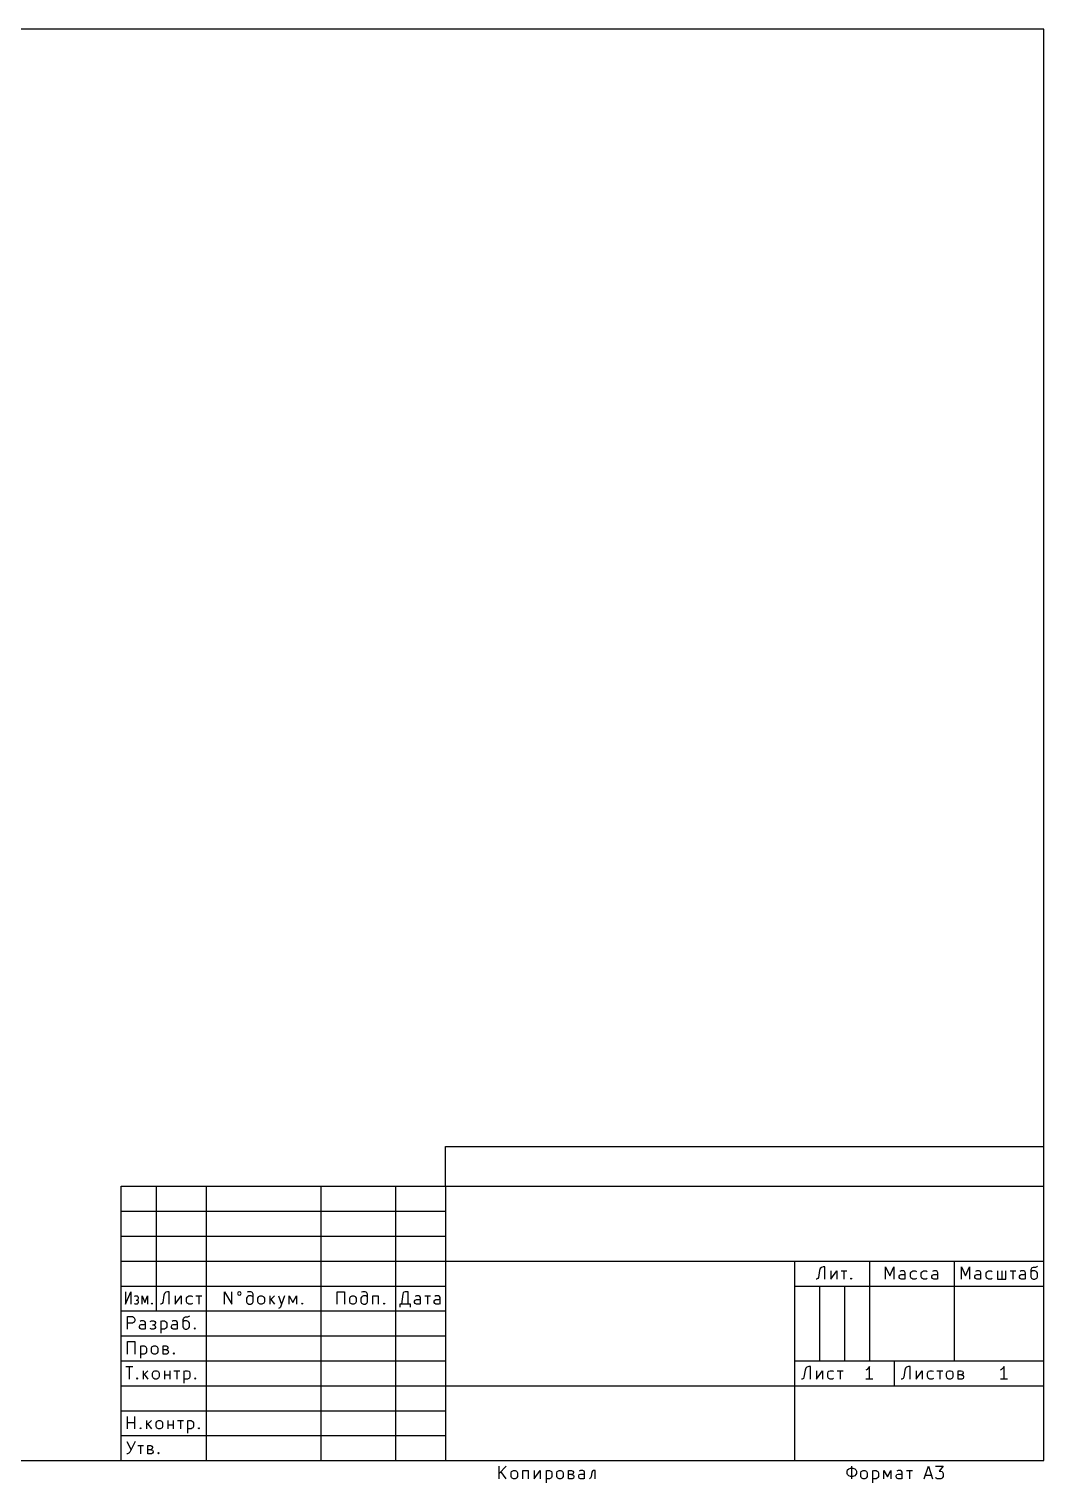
# Model space of a CAD drawing. Extents: x 8 to 415, y -296 to -5.
# Drawn here: x 211.5 to 415, y -296.5 to -5 of the extents above; entities that cross this region are included whole.
import ezdxf

# ---------------------------------------------------------------- set-up
doc = ezdxf.new("R2010")
doc.units = 0
doc.layers.add('BLACK', color=7, linetype='CONTINUOUS')

msp = doc.modelspace()

# ---------------------------------------------------------------- linework, layer by layer
at = {"layer": 'BLACK', "linetype": 'CONTINUOUS'}
for p, q in [((414.989, -5), (20, -5)), ((414.989, -292.002), (414.989, -5)), ((294.989, -229.002), (414.989, -229.002)), ((294.989, -237.002), (294.989, -229.002)), ((229.989, -237.002), (414.989, -237.002)), ((229.989, -292.002), (229.989, -237.002)), ((236.989, -237.002), (236.989, -262.002)), ((246.989, -237.002), (246.989, -292.002)), ((269.989, -237.002), (269.989, -292.002)), ((284.989, -237.002), (284.989, -292.002)), ((294.989, -237.002), (294.989, -292.002)), ((229.989, -242.002), (294.989, -242.002)), ((229.989, -247.002), (294.989, -247.002)), ((229.989, -252.002), (294.989, -252.002)), ((294.989, -252.002), (414.989, -252.002)), ((364.989, -252.002), (364.989, -292.002)), ((370.132, -253.503), (370.013, -253.86)), ((370.37, -253.265), (370.132, -253.503)), ((370.727, -253.146), (370.37, -253.265)), ((371.084, -253.146), (370.727, -253.146)), ((371.084, -255.646), (371.084, -253.146)), ((379.989, -252.002), (379.989, -272.002)), ((383.251, -255.646), (383.251, -253.146)), ((383.251, -253.146), (384.084, -254.931)), ((384.084, -254.931), (384.918, -253.146)), ((384.918, -253.146), (384.918, -255.646)), ((396.989, -252.002), (396.989, -272.002)), ((398.429, -255.646), (398.429, -253.146)), ((398.429, -253.146), (399.263, -254.931)), ((399.263, -254.931), (400.096, -253.146)), ((400.096, -253.146), (400.096, -255.646)), ((412.477, -253.503), (412.358, -253.741)), ((412.596, -253.384), (412.477, -253.503)), ((412.834, -253.265), (412.596, -253.384)), ((413.31, -253.265), (412.834, -253.265)), ((413.549, -253.146), (413.31, -253.265)), ((413.668, -253.027), (413.549, -253.146)), ((369.418, -255.646), (369.299, -255.646)), ((369.656, -255.527), (369.418, -255.646)), ((369.775, -255.289), (369.656, -255.527)), ((370.013, -253.86), (369.775, -255.289)), ((372.275, -253.979), (372.275, -255.646)), ((372.275, -255.646), (373.465, -253.979)), ((373.465, -253.979), (373.465, -255.646)), ((374.299, -253.979), (375.489, -253.979)), ((374.894, -253.979), (374.894, -255.646)), ((376.203, -255.527), (376.322, -255.408)), ((376.322, -255.646), (376.203, -255.527)), ((376.322, -255.408), (376.441, -255.527)), ((376.322, -255.408), (376.322, -255.646)), ((376.441, -255.527), (376.322, -255.646)), ((385.989, -255.051), (386.108, -254.812)), ((385.989, -255.289), (385.989, -255.051)), ((386.108, -255.527), (385.989, -255.289)), ((386.346, -253.979), (386.108, -254.098)), ((386.108, -254.812), (386.346, -254.693)), ((386.346, -255.646), (386.108, -255.527)), ((386.822, -253.979), (386.346, -253.979)), ((386.346, -254.693), (386.941, -254.693)), ((386.941, -255.646), (386.346, -255.646)), ((387.06, -254.098), (386.822, -253.979)), ((386.941, -254.693), (387.179, -254.574)), ((387.179, -255.527), (386.941, -255.646)), ((387.179, -254.336), (387.06, -254.098)), ((387.179, -255.646), (387.179, -254.336)), ((388.251, -254.455), (388.37, -254.217)), ((388.251, -255.17), (388.251, -254.455)), ((388.37, -255.408), (388.251, -255.17)), ((388.37, -254.217), (388.489, -254.098)), ((388.489, -255.527), (388.37, -255.408)), ((388.489, -254.098), (388.727, -253.979)), ((388.727, -255.646), (388.489, -255.527)), ((388.727, -253.979), (389.203, -253.979)), ((389.203, -255.646), (388.727, -255.646)), ((389.203, -253.979), (389.441, -254.098)), ((389.441, -255.527), (389.203, -255.646)), ((390.394, -254.455), (390.513, -254.217)), ((390.394, -255.17), (390.394, -254.455)), ((390.513, -255.408), (390.394, -255.17)), ((390.513, -254.217), (390.632, -254.098)), ((390.632, -255.527), (390.513, -255.408)), ((390.632, -254.098), (390.87, -253.979)), ((390.87, -255.646), (390.632, -255.527)), ((390.87, -253.979), (391.346, -253.979)), ((391.346, -255.646), (390.87, -255.646)), ((391.346, -253.979), (391.584, -254.098)), ((391.584, -255.527), (391.346, -255.646)), ((392.537, -255.051), (392.656, -254.812)), ((392.537, -255.289), (392.537, -255.051)), ((392.656, -255.527), (392.537, -255.289)), ((392.894, -253.979), (392.656, -254.098)), ((392.656, -254.812), (392.894, -254.693)), ((392.894, -255.646), (392.656, -255.527)), ((393.37, -253.979), (392.894, -253.979)), ((392.894, -254.693), (393.489, -254.693)), ((393.489, -255.646), (392.894, -255.646)), ((393.608, -254.098), (393.37, -253.979)), ((393.489, -254.693), (393.727, -254.574)), ((393.727, -255.527), (393.489, -255.646)), ((393.727, -254.336), (393.608, -254.098)), ((393.727, -255.646), (393.727, -254.336)), ((401.168, -255.051), (401.287, -254.812)), ((401.168, -255.289), (401.168, -255.051)), ((401.287, -255.527), (401.168, -255.289)), ((401.525, -253.979), (401.287, -254.098)), ((401.287, -254.812), (401.525, -254.693)), ((401.525, -255.646), (401.287, -255.527)), ((402.001, -253.979), (401.525, -253.979)), ((401.525, -254.693), (402.12, -254.693)), ((402.12, -255.646), (401.525, -255.646)), ((402.239, -254.098), (402.001, -253.979)), ((402.12, -254.693), (402.358, -254.574)), ((402.358, -255.527), (402.12, -255.646)), ((402.358, -254.336), (402.239, -254.098)), ((402.358, -255.646), (402.358, -254.336)), ((403.429, -254.455), (403.549, -254.217)), ((403.429, -255.17), (403.429, -254.455)), ((403.549, -255.408), (403.429, -255.17)), ((403.549, -254.217), (403.668, -254.098)), ((403.668, -255.527), (403.549, -255.408)), ((403.668, -254.098), (403.906, -253.979)), ((403.906, -255.646), (403.668, -255.527)), ((403.906, -253.979), (404.382, -253.979)), ((404.382, -255.646), (403.906, -255.646)), ((404.382, -253.979), (404.62, -254.098)), ((404.62, -255.527), (404.382, -255.646)), ((405.691, -253.979), (405.691, -255.646)), ((405.691, -255.646), (407.358, -255.646)), ((406.525, -253.979), (406.525, -255.646)), ((407.358, -255.646), (407.358, -253.979)), ((408.191, -253.979), (409.382, -253.979)), ((408.787, -253.979), (408.787, -255.646)), ((410.096, -255.051), (410.215, -254.812)), ((410.096, -255.289), (410.096, -255.051)), ((410.215, -255.527), (410.096, -255.289)), ((410.453, -253.979), (410.215, -254.098)), ((410.215, -254.812), (410.453, -254.693)), ((410.453, -255.646), (410.215, -255.527)), ((410.929, -253.979), (410.453, -253.979)), ((410.453, -254.693), (411.049, -254.693)), ((411.049, -255.646), (410.453, -255.646)), ((411.168, -254.098), (410.929, -253.979)), ((411.049, -254.693), (411.287, -254.574)), ((411.287, -255.527), (411.049, -255.646)), ((411.287, -254.336), (411.168, -254.098)), ((411.287, -255.646), (411.287, -254.336)), ((412.358, -253.741), (412.358, -255.17)), ((412.477, -254.098), (412.358, -254.217)), ((412.358, -255.17), (412.477, -255.408)), ((412.715, -253.979), (412.477, -254.098)), ((412.477, -255.408), (412.596, -255.527)), ((412.596, -255.527), (412.834, -255.646)), ((413.191, -253.979), (412.715, -253.979)), ((412.834, -255.646), (413.191, -255.646)), ((413.429, -254.098), (413.191, -253.979)), ((413.191, -255.646), (413.429, -255.527)), ((413.549, -254.217), (413.429, -254.098)), ((413.429, -255.527), (413.549, -255.408)), ((413.668, -254.455), (413.549, -254.217)), ((413.549, -255.408), (413.668, -255.17)), ((413.668, -255.17), (413.668, -254.455)), ((229.989, -257.002), (294.989, -257.002)), ((230.843, -258.146), (230.843, -260.646)), ((230.843, -260.646), (231.901, -258.146)), ((231.901, -258.146), (231.901, -260.646)), ((232.607, -259.098), (232.783, -258.979)), ((232.783, -258.979), (233.136, -258.979)), ((233.136, -258.979), (233.313, -259.098)), ((233.313, -259.098), (233.401, -259.336)), ((233.401, -259.336), (233.401, -259.455)), ((234.195, -260.646), (234.195, -258.979)), ((234.195, -258.979), (234.724, -260.289)), ((234.724, -260.289), (235.253, -258.979)), ((235.253, -258.979), (235.253, -260.646)), ((238.537, -258.86), (238.299, -260.289)), ((238.656, -258.503), (238.537, -258.86)), ((238.894, -258.265), (238.656, -258.503)), ((239.251, -258.146), (238.894, -258.265)), ((239.608, -258.146), (239.251, -258.146)), ((239.608, -260.646), (239.608, -258.146)), ((240.799, -258.979), (240.799, -260.646)), ((240.799, -260.646), (241.989, -258.979)), ((241.989, -258.979), (241.989, -260.646)), ((243.06, -259.455), (243.179, -259.217)), ((243.179, -259.217), (243.299, -259.098)), ((243.299, -259.098), (243.537, -258.979)), ((243.537, -258.979), (244.013, -258.979)), ((244.013, -258.979), (244.251, -259.098)), ((244.965, -258.979), (246.156, -258.979)), ((245.56, -258.979), (245.56, -260.646)), ((250.691, -260.646), (250.691, -258.146)), ((250.691, -258.146), (252.12, -260.646)), ((252.12, -260.646), (252.12, -258.146)), ((253.429, -258.265), (253.31, -258.503)), ((253.31, -258.503), (253.429, -258.741)), ((253.668, -258.146), (253.429, -258.265)), ((253.429, -258.741), (253.668, -258.86)), ((253.906, -258.265), (253.668, -258.146)), ((253.668, -258.86), (253.906, -258.741)), ((254.025, -258.503), (253.906, -258.265)), ((253.906, -258.741), (254.025, -258.503)), ((255.215, -259.217), (255.096, -259.455)), ((255.453, -258.146), (255.215, -258.265)), ((255.334, -259.098), (255.215, -259.217)), ((255.572, -258.979), (255.334, -259.098)), ((255.929, -258.146), (255.453, -258.146)), ((256.049, -258.979), (255.572, -258.979)), ((256.168, -258.265), (255.929, -258.146)), ((256.287, -259.098), (256.049, -258.979)), ((256.287, -258.384), (256.168, -258.265)), ((256.406, -258.622), (256.287, -258.384)), ((256.406, -259.217), (256.287, -259.098)), ((256.406, -260.17), (256.406, -258.622)), ((257.358, -259.455), (257.477, -259.217)), ((257.477, -259.217), (257.596, -259.098)), ((257.596, -259.098), (257.834, -258.979)), ((257.834, -258.979), (258.191, -258.979)), ((258.191, -258.979), (258.429, -259.098)), ((258.429, -259.098), (258.549, -259.217)), ((258.549, -259.217), (258.668, -259.455)), ((259.739, -258.979), (259.739, -260.646)), ((260.691, -258.979), (259.739, -259.931)), ((261.525, -258.979), (262.12, -260.646)), ((262.715, -258.979), (262.12, -260.646)), ((263.668, -260.646), (263.668, -258.979)), ((263.668, -258.979), (264.382, -260.289)), ((264.382, -260.289), (265.096, -258.979)), ((265.096, -258.979), (265.096, -260.646)), ((273.287, -260.646), (273.287, -258.146)), ((273.287, -258.146), (274.715, -258.146)), ((274.715, -258.146), (274.715, -260.646)), ((275.787, -259.455), (275.906, -259.217)), ((275.906, -259.217), (276.025, -259.098)), ((276.025, -259.098), (276.263, -258.979)), ((276.263, -258.979), (276.62, -258.979)), ((276.62, -258.979), (276.858, -259.098)), ((276.858, -259.098), (276.977, -259.217)), ((276.977, -259.217), (277.096, -259.455)), ((278.168, -259.217), (278.049, -259.455)), ((278.406, -258.146), (278.168, -258.265)), ((278.287, -259.098), (278.168, -259.217)), ((278.525, -258.979), (278.287, -259.098)), ((278.882, -258.146), (278.406, -258.146)), ((279.001, -258.979), (278.525, -258.979)), ((279.12, -258.265), (278.882, -258.146)), ((279.239, -259.098), (279.001, -258.979)), ((279.239, -258.384), (279.12, -258.265)), ((279.358, -258.622), (279.239, -258.384)), ((279.358, -259.217), (279.239, -259.098)), ((279.358, -260.17), (279.358, -258.622)), ((280.429, -260.646), (280.429, -258.979)), ((280.429, -258.979), (281.501, -258.979)), ((281.501, -258.979), (281.501, -260.646)), ((286.418, -258.622), (286.179, -260.646)), ((286.537, -258.384), (286.418, -258.622)), ((286.656, -258.265), (286.537, -258.384)), ((286.894, -258.146), (286.656, -258.265)), ((287.489, -258.146), (286.894, -258.146)), ((287.489, -260.646), (287.489, -258.146)), ((289.156, -258.979), (288.918, -259.098)), ((289.632, -258.979), (289.156, -258.979)), ((289.87, -259.098), (289.632, -258.979)), ((289.989, -259.336), (289.87, -259.098)), ((289.989, -260.646), (289.989, -259.336)), ((290.822, -258.979), (292.013, -258.979)), ((291.418, -258.979), (291.418, -260.646)), ((293.084, -258.979), (292.846, -259.098)), ((293.56, -258.979), (293.084, -258.979)), ((293.799, -259.098), (293.56, -258.979)), ((293.918, -259.336), (293.799, -259.098)), ((293.918, -260.646), (293.918, -259.336)), ((364.989, -257.002), (414.989, -257.002)), ((369.989, -257.002), (369.989, -272.002)), ((374.989, -257.002), (374.989, -272.002)), ((229.989, -262.002), (294.989, -262.002)), ((232.783, -260.646), (232.607, -260.527)), ((233.136, -260.646), (232.783, -260.646)), ((232.96, -259.812), (233.136, -259.812)), ((233.313, -259.693), (233.136, -259.812)), ((233.136, -259.812), (233.313, -259.931)), ((233.313, -260.527), (233.136, -260.646)), ((233.401, -259.455), (233.313, -259.693)), ((233.313, -259.931), (233.401, -260.17)), ((233.401, -260.289), (233.313, -260.527)), ((233.401, -260.17), (233.401, -260.289)), ((236.047, -260.527), (236.135, -260.408)), ((236.135, -260.646), (236.047, -260.527)), ((236.135, -260.408), (236.223, -260.527)), ((236.135, -260.408), (236.135, -260.646)), ((236.223, -260.527), (236.135, -260.646)), ((237.941, -260.646), (237.822, -260.646)), ((238.179, -260.527), (237.941, -260.646)), ((238.299, -260.289), (238.179, -260.527)), ((243.06, -260.17), (243.06, -259.455)), ((243.179, -260.408), (243.06, -260.17)), ((243.299, -260.527), (243.179, -260.408)), ((243.537, -260.646), (243.299, -260.527)), ((244.013, -260.646), (243.537, -260.646)), ((244.251, -260.527), (244.013, -260.646)), ((255.096, -259.455), (255.096, -260.17)), ((255.096, -260.17), (255.215, -260.408)), ((255.215, -260.408), (255.334, -260.527)), ((255.334, -260.527), (255.572, -260.646)), ((255.572, -260.646), (255.929, -260.646)), ((255.929, -260.646), (256.168, -260.527)), ((256.168, -260.527), (256.287, -260.408)), ((256.287, -260.408), (256.406, -260.17)), ((257.358, -260.17), (257.358, -259.455)), ((257.477, -260.408), (257.358, -260.17)), ((257.596, -260.527), (257.477, -260.408)), ((257.834, -260.646), (257.596, -260.527)), ((258.191, -260.646), (257.834, -260.646)), ((258.429, -260.527), (258.191, -260.646)), ((258.549, -260.408), (258.429, -260.527)), ((258.668, -260.17), (258.549, -260.408)), ((258.668, -259.455), (258.668, -260.17)), ((259.977, -259.693), (260.691, -260.646)), ((261.763, -261.36), (261.525, -261.479)), ((261.882, -261.241), (261.763, -261.36)), ((262.12, -260.646), (261.882, -261.241)), ((266.168, -260.527), (266.287, -260.408)), ((266.287, -260.646), (266.168, -260.527)), ((266.287, -260.408), (266.406, -260.527)), ((266.287, -260.408), (266.287, -260.646)), ((266.406, -260.527), (266.287, -260.646)), ((275.787, -260.17), (275.787, -259.455)), ((275.906, -260.408), (275.787, -260.17)), ((276.025, -260.527), (275.906, -260.408)), ((276.263, -260.646), (276.025, -260.527)), ((276.62, -260.646), (276.263, -260.646)), ((276.858, -260.527), (276.62, -260.646)), ((276.977, -260.408), (276.858, -260.527)), ((277.096, -260.17), (276.977, -260.408)), ((277.096, -259.455), (277.096, -260.17)), ((278.049, -259.455), (278.049, -260.17)), ((278.049, -260.17), (278.168, -260.408)), ((278.168, -260.408), (278.287, -260.527)), ((278.287, -260.527), (278.525, -260.646)), ((278.525, -260.646), (278.882, -260.646)), ((278.882, -260.646), (279.12, -260.527)), ((279.12, -260.527), (279.239, -260.408)), ((279.239, -260.408), (279.358, -260.17)), ((282.572, -260.527), (282.691, -260.408)), ((282.691, -260.646), (282.572, -260.527)), ((282.691, -260.408), (282.81, -260.527)), ((282.691, -260.408), (282.691, -260.646)), ((282.81, -260.527), (282.691, -260.646)), ((287.965, -260.646), (285.822, -260.646)), ((285.822, -260.646), (285.822, -261.241)), ((287.965, -261.241), (287.965, -260.646)), ((288.799, -260.051), (288.918, -259.812)), ((288.799, -260.289), (288.799, -260.051)), ((288.918, -260.527), (288.799, -260.289)), ((288.918, -259.812), (289.156, -259.693)), ((289.156, -260.646), (288.918, -260.527)), ((289.156, -259.693), (289.751, -259.693)), ((289.751, -260.646), (289.156, -260.646)), ((289.751, -259.693), (289.989, -259.574)), ((289.989, -260.527), (289.751, -260.646)), ((292.727, -260.051), (292.846, -259.812)), ((292.727, -260.289), (292.727, -260.051)), ((292.846, -260.527), (292.727, -260.289)), ((292.846, -259.812), (293.084, -259.693)), ((293.084, -260.646), (292.846, -260.527)), ((293.084, -259.693), (293.679, -259.693)), ((293.679, -260.646), (293.084, -260.646)), ((293.679, -259.693), (293.918, -259.574)), ((293.918, -260.527), (293.679, -260.646)), ((231.249, -265.646), (231.249, -263.146)), ((231.249, -263.146), (232.201, -263.146)), ((232.201, -264.455), (231.249, -264.455)), ((232.201, -263.146), (232.439, -263.265)), ((232.439, -264.336), (232.201, -264.455)), ((232.439, -263.265), (232.558, -263.384)), ((232.558, -264.217), (232.439, -264.336)), ((232.558, -263.384), (232.677, -263.622)), ((232.677, -263.979), (232.558, -264.217)), ((232.677, -263.622), (232.677, -263.979)), ((233.63, -265.051), (233.749, -264.812)), ((233.63, -265.289), (233.63, -265.051)), ((233.987, -263.979), (233.749, -264.098)), ((233.749, -264.812), (233.987, -264.693)), ((234.463, -263.979), (233.987, -263.979)), ((233.987, -264.693), (234.582, -264.693)), ((234.701, -264.098), (234.463, -263.979)), ((234.582, -264.693), (234.82, -264.574)), ((234.82, -264.336), (234.701, -264.098)), ((234.82, -265.646), (234.82, -264.336)), ((235.773, -264.098), (236.011, -263.979)), ((236.011, -263.979), (236.487, -263.979)), ((236.249, -264.812), (236.487, -264.812)), ((236.487, -263.979), (236.725, -264.098)), ((236.725, -264.693), (236.487, -264.812)), ((236.487, -264.812), (236.725, -264.931)), ((236.725, -264.098), (236.844, -264.336)), ((236.844, -264.455), (236.725, -264.693)), ((236.725, -264.931), (236.844, -265.17)), ((236.844, -264.336), (236.844, -264.455)), ((236.844, -265.17), (236.844, -265.289)), ((237.915, -263.979), (237.915, -266.479)), ((237.915, -264.098), (238.153, -263.979)), ((238.153, -263.979), (238.63, -263.979)), ((238.63, -263.979), (238.868, -264.098)), ((238.868, -264.098), (238.987, -264.217)), ((238.987, -264.217), (239.106, -264.455)), ((239.106, -265.17), (238.987, -265.408)), ((239.106, -264.455), (239.106, -265.17)), ((240.058, -265.051), (240.177, -264.812)), ((240.058, -265.289), (240.058, -265.051)), ((240.415, -263.979), (240.177, -264.098)), ((240.177, -264.812), (240.415, -264.693)), ((240.892, -263.979), (240.415, -263.979)), ((240.415, -264.693), (241.011, -264.693)), ((241.13, -264.098), (240.892, -263.979)), ((241.011, -264.693), (241.249, -264.574)), ((241.249, -264.336), (241.13, -264.098)), ((241.249, -265.646), (241.249, -264.336)), ((242.439, -263.503), (242.32, -263.741)), ((242.32, -263.741), (242.32, -265.17)), ((242.439, -264.098), (242.32, -264.217)), ((242.32, -265.17), (242.439, -265.408)), ((242.558, -263.384), (242.439, -263.503)), ((242.677, -263.979), (242.439, -264.098)), ((242.796, -263.265), (242.558, -263.384)), ((243.153, -263.979), (242.677, -263.979)), ((243.273, -263.265), (242.796, -263.265)), ((243.392, -264.098), (243.153, -263.979)), ((243.511, -263.146), (243.273, -263.265)), ((243.511, -264.217), (243.392, -264.098)), ((243.63, -263.027), (243.511, -263.146)), ((243.63, -264.455), (243.511, -264.217)), ((243.511, -265.408), (243.63, -265.17)), ((243.63, -265.17), (243.63, -264.455)), ((229.989, -267.002), (294.989, -267.002)), ((231.249, -270.646), (231.249, -268.146)), ((231.249, -268.146), (232.677, -268.146)), ((232.677, -268.146), (232.677, -270.646)), ((233.749, -265.527), (233.63, -265.289)), ((233.987, -265.646), (233.749, -265.527)), ((234.582, -265.646), (233.987, -265.646)), ((234.82, -265.527), (234.582, -265.646)), ((236.011, -265.646), (235.773, -265.527)), ((236.487, -265.646), (236.011, -265.646)), ((236.725, -265.527), (236.487, -265.646)), ((236.844, -265.289), (236.725, -265.527)), ((238.153, -265.646), (237.915, -265.527)), ((238.63, -265.646), (238.153, -265.646)), ((238.868, -265.527), (238.63, -265.646)), ((238.987, -265.408), (238.868, -265.527)), ((240.177, -265.527), (240.058, -265.289)), ((240.415, -265.646), (240.177, -265.527)), ((241.011, -265.646), (240.415, -265.646)), ((241.249, -265.527), (241.011, -265.646)), ((242.439, -265.408), (242.558, -265.527)), ((242.558, -265.527), (242.796, -265.646)), ((242.796, -265.646), (243.153, -265.646)), ((243.153, -265.646), (243.392, -265.527)), ((243.392, -265.527), (243.511, -265.408)), ((244.582, -265.527), (244.701, -265.408)), ((244.701, -265.646), (244.582, -265.527)), ((244.701, -265.408), (244.82, -265.527)), ((244.701, -265.408), (244.701, -265.646)), ((244.82, -265.527), (244.701, -265.646)), ((233.868, -268.979), (233.868, -271.479)), ((233.868, -269.098), (234.106, -268.979)), ((234.106, -270.646), (233.868, -270.527)), ((234.106, -268.979), (234.582, -268.979)), ((234.582, -270.646), (234.106, -270.646)), ((234.582, -268.979), (234.82, -269.098)), ((234.82, -270.527), (234.582, -270.646)), ((234.82, -269.098), (234.939, -269.217)), ((234.939, -270.408), (234.82, -270.527)), ((234.939, -269.217), (235.058, -269.455)), ((235.058, -270.17), (234.939, -270.408)), ((235.058, -269.455), (235.058, -270.17)), ((236.011, -269.455), (236.13, -269.217)), ((236.011, -270.17), (236.011, -269.455)), ((236.13, -270.408), (236.011, -270.17)), ((236.13, -269.217), (236.249, -269.098)), ((236.249, -270.527), (236.13, -270.408)), ((236.249, -269.098), (236.487, -268.979)), ((236.487, -270.646), (236.249, -270.527)), ((236.487, -268.979), (236.844, -268.979)), ((236.844, -270.646), (236.487, -270.646)), ((236.844, -268.979), (237.082, -269.098)), ((237.082, -270.527), (236.844, -270.646)), ((237.082, -269.098), (237.201, -269.217)), ((237.201, -270.408), (237.082, -270.527)), ((237.201, -269.217), (237.32, -269.455)), ((237.32, -270.17), (237.201, -270.408)), ((237.32, -269.455), (237.32, -270.17)), ((238.392, -270.646), (238.392, -268.979)), ((238.392, -268.979), (238.987, -268.979)), ((238.987, -269.812), (238.392, -269.812)), ((239.106, -270.646), (238.392, -270.646)), ((238.987, -268.979), (239.225, -269.098)), ((239.225, -269.693), (238.987, -269.812)), ((238.987, -269.812), (239.344, -269.931)), ((239.344, -270.527), (239.106, -270.646)), ((239.225, -269.098), (239.344, -269.336)), ((239.344, -269.455), (239.225, -269.693)), ((239.344, -269.336), (239.344, -269.455)), ((239.344, -269.931), (239.463, -270.17)), ((239.463, -270.289), (239.344, -270.527)), ((239.463, -270.17), (239.463, -270.289)), ((240.415, -270.527), (240.534, -270.408)), ((240.534, -270.646), (240.415, -270.527)), ((240.534, -270.408), (240.653, -270.527)), ((240.534, -270.408), (240.534, -270.646)), ((240.653, -270.527), (240.534, -270.646)), ((229.989, -272.002), (294.989, -272.002)), ((230.892, -273.146), (232.32, -273.146)), ((231.606, -275.646), (231.606, -273.146)), ((234.344, -273.979), (234.344, -275.646)), ((235.296, -273.979), (234.344, -274.931)), ((236.487, -274.098), (236.725, -273.979)), ((236.725, -273.979), (237.082, -273.979)), ((237.082, -273.979), (237.32, -274.098)), ((238.63, -273.979), (238.63, -275.646)), ((239.701, -273.979), (239.701, -275.646)), ((240.534, -273.979), (241.725, -273.979)), ((241.13, -273.979), (241.13, -275.646)), ((242.558, -273.979), (242.558, -276.479)), ((242.558, -274.098), (242.796, -273.979)), ((242.796, -273.979), (243.273, -273.979)), ((243.273, -273.979), (243.511, -274.098)), ((364.989, -272.002), (414.989, -272.002)), ((367.106, -273.86), (366.868, -275.289)), ((367.225, -273.503), (367.106, -273.86)), ((367.463, -273.265), (367.225, -273.503)), ((367.82, -273.146), (367.463, -273.265)), ((368.177, -273.146), (367.82, -273.146)), ((368.177, -275.646), (368.177, -273.146)), ((369.368, -273.979), (369.368, -275.646)), ((369.368, -275.646), (370.558, -273.979)), ((370.558, -273.979), (370.558, -275.646)), ((371.868, -274.098), (372.106, -273.979)), ((372.106, -273.979), (372.582, -273.979)), ((372.582, -273.979), (372.82, -274.098)), ((373.534, -273.979), (374.725, -273.979)), ((374.13, -273.979), (374.13, -275.646)), ((379.513, -273.741), (379.275, -273.86)), ((379.751, -273.503), (379.513, -273.741)), ((379.989, -273.146), (379.751, -273.503)), ((379.989, -275.646), (379.989, -273.146)), ((384.989, -272.002), (384.989, -277.002)), ((387.106, -273.86), (386.868, -275.289)), ((387.225, -273.503), (387.106, -273.86)), ((387.463, -273.265), (387.225, -273.503)), ((387.82, -273.146), (387.463, -273.265)), ((388.177, -273.146), (387.82, -273.146)), ((388.177, -275.646), (388.177, -273.146)), ((389.368, -273.979), (389.368, -275.646)), ((389.368, -275.646), (390.558, -273.979)), ((390.558, -273.979), (390.558, -275.646)), ((391.868, -274.098), (392.106, -273.979)), ((392.106, -273.979), (392.582, -273.979)), ((392.582, -273.979), (392.82, -274.098)), ((393.534, -273.979), (394.725, -273.979)), ((394.13, -273.979), (394.13, -275.646)), ((395.677, -274.098), (395.915, -273.979)), ((395.915, -273.979), (396.273, -273.979)), ((396.273, -273.979), (396.511, -274.098)), ((397.82, -275.646), (397.82, -273.979)), ((397.82, -273.979), (398.415, -273.979)), ((398.415, -273.979), (398.653, -274.098)), ((406.513, -273.741), (406.275, -273.86)), ((406.751, -273.503), (406.513, -273.741)), ((406.989, -273.146), (406.751, -273.503)), ((406.989, -275.646), (406.989, -273.146)), ((233.034, -275.527), (233.153, -275.408)), ((233.153, -275.646), (233.034, -275.527)), ((233.153, -275.408), (233.273, -275.527)), ((233.153, -275.408), (233.153, -275.646)), ((233.273, -275.527), (233.153, -275.646)), ((234.582, -274.693), (235.296, -275.646)), ((236.249, -274.455), (236.368, -274.217)), ((236.249, -275.17), (236.249, -274.455)), ((236.368, -275.408), (236.249, -275.17)), ((236.368, -274.217), (236.487, -274.098)), ((236.487, -275.527), (236.368, -275.408)), ((236.725, -275.646), (236.487, -275.527)), ((237.082, -275.646), (236.725, -275.646)), ((237.32, -275.527), (237.082, -275.646)), ((237.32, -274.098), (237.439, -274.217)), ((237.439, -275.408), (237.32, -275.527)), ((237.439, -274.217), (237.558, -274.455)), ((237.558, -275.17), (237.439, -275.408)), ((237.558, -274.455), (237.558, -275.17)), ((238.63, -274.812), (239.701, -274.812)), ((242.796, -275.646), (242.558, -275.527)), ((243.273, -275.646), (242.796, -275.646)), ((243.511, -275.527), (243.273, -275.646)), ((243.511, -274.098), (243.63, -274.217)), ((243.63, -275.408), (243.511, -275.527)), ((243.63, -274.217), (243.749, -274.455)), ((243.749, -275.17), (243.63, -275.408)), ((243.749, -274.455), (243.749, -275.17)), ((244.701, -275.527), (244.82, -275.408)), ((244.82, -275.646), (244.701, -275.527)), ((244.82, -275.408), (244.939, -275.527)), ((244.82, -275.408), (244.82, -275.646)), ((244.939, -275.527), (244.82, -275.646)), ((366.511, -275.646), (366.392, -275.646)), ((366.749, -275.527), (366.511, -275.646)), ((366.868, -275.289), (366.749, -275.527)), ((371.63, -274.455), (371.749, -274.217)), ((371.63, -275.17), (371.63, -274.455)), ((371.749, -275.408), (371.63, -275.17)), ((371.749, -274.217), (371.868, -274.098)), ((371.868, -275.527), (371.749, -275.408)), ((372.106, -275.646), (371.868, -275.527)), ((372.582, -275.646), (372.106, -275.646)), ((372.82, -275.527), (372.582, -275.646)), ((380.703, -275.646), (379.275, -275.646)), ((386.511, -275.646), (386.392, -275.646)), ((386.749, -275.527), (386.511, -275.646)), ((386.868, -275.289), (386.749, -275.527)), ((391.63, -274.455), (391.749, -274.217)), ((391.63, -275.17), (391.63, -274.455)), ((391.749, -275.408), (391.63, -275.17)), ((391.749, -274.217), (391.868, -274.098)), ((391.868, -275.527), (391.749, -275.408)), ((392.106, -275.646), (391.868, -275.527)), ((392.582, -275.646), (392.106, -275.646)), ((392.82, -275.527), (392.582, -275.646)), ((395.439, -274.455), (395.558, -274.217)), ((395.439, -275.17), (395.439, -274.455)), ((395.558, -275.408), (395.439, -275.17)), ((395.558, -274.217), (395.677, -274.098)), ((395.677, -275.527), (395.558, -275.408)), ((395.915, -275.646), (395.677, -275.527)), ((396.273, -275.646), (395.915, -275.646)), ((396.511, -275.527), (396.273, -275.646)), ((396.511, -274.098), (396.63, -274.217)), ((396.63, -275.408), (396.511, -275.527)), ((396.63, -274.217), (396.749, -274.455)), ((396.749, -275.17), (396.63, -275.408)), ((396.749, -274.455), (396.749, -275.17)), ((398.415, -274.812), (397.82, -274.812)), ((398.534, -275.646), (397.82, -275.646)), ((398.653, -274.693), (398.415, -274.812)), ((398.415, -274.812), (398.773, -274.931)), ((398.773, -275.527), (398.534, -275.646)), ((398.653, -274.098), (398.773, -274.336)), ((398.773, -274.455), (398.653, -274.693)), ((398.773, -274.336), (398.773, -274.455)), ((398.773, -274.931), (398.892, -275.17)), ((398.892, -275.289), (398.773, -275.527)), ((398.892, -275.17), (398.892, -275.289)), ((407.703, -275.646), (406.275, -275.646)), ((229.989, -277.002), (294.989, -277.002)), ((294.989, -277.002), (414.989, -277.002)), ((229.989, -282.002), (294.989, -282.002)), ((231.249, -285.646), (231.249, -283.146)), ((231.249, -284.336), (232.677, -284.336)), ((232.677, -285.646), (232.677, -283.146)), ((233.749, -285.527), (233.868, -285.408)), ((233.868, -285.646), (233.749, -285.527)), ((233.868, -285.408), (233.987, -285.527)), ((233.868, -285.408), (233.868, -285.646)), ((233.987, -285.527), (233.868, -285.646)), ((235.058, -283.979), (235.058, -285.646)), ((236.011, -283.979), (235.058, -284.931)), ((235.296, -284.693), (236.011, -285.646)), ((236.963, -284.455), (237.082, -284.217)), ((236.963, -285.17), (236.963, -284.455)), ((237.082, -285.408), (236.963, -285.17)), ((237.082, -284.217), (237.201, -284.098)), ((237.201, -285.527), (237.082, -285.408)), ((237.201, -284.098), (237.439, -283.979)), ((237.439, -285.646), (237.201, -285.527)), ((237.439, -283.979), (237.796, -283.979)), ((237.796, -285.646), (237.439, -285.646)), ((237.796, -283.979), (238.034, -284.098)), ((238.034, -285.527), (237.796, -285.646)), ((238.034, -284.098), (238.153, -284.217)), ((238.153, -285.408), (238.034, -285.527)), ((238.153, -284.217), (238.273, -284.455)), ((238.273, -285.17), (238.153, -285.408)), ((238.273, -284.455), (238.273, -285.17)), ((239.344, -283.979), (239.344, -285.646)), ((239.344, -284.812), (240.415, -284.812)), ((240.415, -283.979), (240.415, -285.646)), ((241.249, -283.979), (242.439, -283.979)), ((241.844, -283.979), (241.844, -285.646)), ((243.273, -283.979), (243.273, -286.479)), ((243.273, -284.098), (243.511, -283.979)), ((243.511, -285.646), (243.273, -285.527)), ((243.511, -283.979), (243.987, -283.979)), ((243.987, -285.646), (243.511, -285.646)), ((243.987, -283.979), (244.225, -284.098)), ((244.225, -285.527), (243.987, -285.646)), ((244.225, -284.098), (244.344, -284.217)), ((244.344, -285.408), (244.225, -285.527)), ((244.344, -284.217), (244.463, -284.455)), ((244.463, -285.17), (244.344, -285.408)), ((244.463, -284.455), (244.463, -285.17)), ((245.415, -285.527), (245.534, -285.408)), ((245.534, -285.646), (245.415, -285.527)), ((245.534, -285.408), (245.653, -285.527)), ((245.534, -285.408), (245.534, -285.646)), ((245.653, -285.527), (245.534, -285.646)), ((229.989, -287.002), (294.989, -287.002)), ((231.13, -288.146), (231.963, -289.812)), ((232.796, -288.146), (231.725, -290.289)), ((231.249, -290.646), (231.13, -290.646)), ((231.487, -290.527), (231.249, -290.646)), ((231.725, -290.289), (231.487, -290.527)), ((233.273, -288.979), (234.463, -288.979)), ((233.868, -288.979), (233.868, -290.646)), ((235.296, -290.646), (235.296, -288.979)), ((235.296, -288.979), (235.892, -288.979)), ((235.892, -289.812), (235.296, -289.812)), ((236.011, -290.646), (235.296, -290.646)), ((235.892, -288.979), (236.13, -289.098)), ((236.13, -289.693), (235.892, -289.812)), ((235.892, -289.812), (236.249, -289.931)), ((236.249, -290.527), (236.011, -290.646)), ((236.13, -289.098), (236.249, -289.336)), ((236.249, -289.455), (236.13, -289.693)), ((236.249, -289.336), (236.249, -289.455)), ((236.249, -289.931), (236.368, -290.17)), ((236.368, -290.289), (236.249, -290.527)), ((236.368, -290.17), (236.368, -290.289)), ((237.32, -290.527), (237.439, -290.408)), ((237.439, -290.646), (237.32, -290.527)), ((237.439, -290.408), (237.558, -290.527)), ((237.439, -290.408), (237.439, -290.646)), ((237.558, -290.527), (237.439, -290.646)), ((20, -292.002), (414.989, -292.002)), ((305.749, -295.646), (305.749, -293.146)), ((307.177, -293.146), (305.749, -294.574)), ((307.177, -295.646), (306.106, -294.217)), ((308.13, -294.455), (308.249, -294.217)), ((308.249, -294.217), (308.368, -294.098)), ((308.368, -294.098), (308.606, -293.979)), ((308.606, -293.979), (308.963, -293.979)), ((308.963, -293.979), (309.201, -294.098)), ((309.201, -294.098), (309.32, -294.217)), ((309.32, -294.217), (309.439, -294.455)), ((310.511, -295.646), (310.511, -293.979)), ((310.511, -293.979), (311.582, -293.979)), ((311.582, -293.979), (311.582, -295.646)), ((312.773, -293.979), (312.773, -295.646)), ((312.773, -295.646), (313.963, -293.979)), ((313.963, -293.979), (313.963, -295.646)), ((315.153, -293.979), (315.153, -296.479)), ((315.153, -294.098), (315.392, -293.979)), ((315.392, -293.979), (315.868, -293.979)), ((315.868, -293.979), (316.106, -294.098)), ((316.106, -294.098), (316.225, -294.217)), ((316.225, -294.217), (316.344, -294.455)), ((317.296, -294.455), (317.415, -294.217)), ((317.415, -294.217), (317.534, -294.098)), ((317.534, -294.098), (317.773, -293.979)), ((317.773, -293.979), (318.13, -293.979)), ((318.13, -293.979), (318.368, -294.098)), ((318.368, -294.098), (318.487, -294.217)), ((318.487, -294.217), (318.606, -294.455)), ((319.677, -295.646), (319.677, -293.979)), ((319.677, -293.979), (320.273, -293.979)), ((320.273, -293.979), (320.511, -294.098)), ((320.511, -294.098), (320.63, -294.336)), ((320.63, -294.336), (320.63, -294.455)), ((322.058, -293.979), (321.82, -294.098)), ((322.534, -293.979), (322.058, -293.979)), ((322.773, -294.098), (322.534, -293.979)), ((322.892, -294.336), (322.773, -294.098)), ((322.892, -295.646), (322.892, -294.336)), ((324.32, -294.336), (324.201, -295.289)), ((324.439, -294.098), (324.32, -294.336)), ((324.677, -293.979), (324.439, -294.098)), ((325.034, -293.979), (324.677, -293.979)), ((325.034, -295.646), (325.034, -293.979)), ((375.511, -294.098), (375.63, -293.86)), ((375.511, -294.574), (375.511, -294.098)), ((375.63, -293.86), (375.868, -293.622)), ((375.868, -293.622), (376.225, -293.503)), ((376.225, -293.503), (376.701, -293.503)), ((376.463, -295.646), (376.463, -293.146)), ((376.701, -293.503), (377.058, -293.622)), ((377.058, -293.622), (377.296, -293.86)), ((377.296, -293.86), (377.415, -294.098)), ((377.415, -294.098), (377.415, -294.574)), ((378.249, -294.455), (378.368, -294.217)), ((378.368, -294.217), (378.487, -294.098)), ((378.487, -294.098), (378.725, -293.979)), ((378.725, -293.979), (379.082, -293.979)), ((379.082, -293.979), (379.32, -294.098)), ((379.32, -294.098), (379.439, -294.217)), ((379.439, -294.217), (379.558, -294.455)), ((380.63, -293.979), (380.63, -296.479)), ((380.63, -294.098), (380.868, -293.979)), ((380.868, -293.979), (381.344, -293.979)), ((381.344, -293.979), (381.582, -294.098)), ((381.582, -294.098), (381.701, -294.217)), ((381.701, -294.217), (381.82, -294.455)), ((382.892, -295.646), (382.892, -293.979)), ((382.892, -293.979), (383.606, -295.289)), ((383.606, -295.289), (384.32, -293.979)), ((384.32, -293.979), (384.32, -295.646)), ((385.749, -293.979), (385.511, -294.098)), ((386.225, -293.979), (385.749, -293.979)), ((386.463, -294.098), (386.225, -293.979)), ((386.582, -294.336), (386.463, -294.098)), ((386.582, -295.646), (386.582, -294.336)), ((387.415, -293.979), (388.606, -293.979)), ((388.011, -293.979), (388.011, -295.646)), ((390.987, -295.646), (391.82, -293.146)), ((391.82, -293.146), (392.653, -295.646)), ((393.249, -293.146), (394.796, -293.146)), ((394.796, -293.146), (393.963, -294.098)), ((393.963, -294.098), (394.32, -294.098)), ((394.32, -294.098), (394.558, -294.217)), ((394.558, -294.217), (394.677, -294.336)), ((394.677, -294.336), (394.796, -294.574)), ((308.13, -295.17), (308.13, -294.455)), ((308.249, -295.408), (308.13, -295.17)), ((308.368, -295.527), (308.249, -295.408)), ((308.606, -295.646), (308.368, -295.527)), ((308.963, -295.646), (308.606, -295.646)), ((309.201, -295.527), (308.963, -295.646)), ((309.32, -295.408), (309.201, -295.527)), ((309.439, -295.17), (309.32, -295.408)), ((309.439, -294.455), (309.439, -295.17)), ((315.392, -295.646), (315.153, -295.527)), ((315.868, -295.646), (315.392, -295.646)), ((316.106, -295.527), (315.868, -295.646)), ((316.225, -295.408), (316.106, -295.527)), ((316.344, -295.17), (316.225, -295.408)), ((316.344, -294.455), (316.344, -295.17)), ((317.296, -295.17), (317.296, -294.455)), ((317.415, -295.408), (317.296, -295.17)), ((317.534, -295.527), (317.415, -295.408)), ((317.773, -295.646), (317.534, -295.527)), ((318.13, -295.646), (317.773, -295.646)), ((318.368, -295.527), (318.13, -295.646)), ((318.487, -295.408), (318.368, -295.527)), ((318.606, -295.17), (318.487, -295.408)), ((318.606, -294.455), (318.606, -295.17)), ((320.273, -294.812), (319.677, -294.812)), ((320.392, -295.646), (319.677, -295.646)), ((320.511, -294.693), (320.273, -294.812)), ((320.273, -294.812), (320.63, -294.931)), ((320.63, -295.527), (320.392, -295.646)), ((320.63, -294.455), (320.511, -294.693)), ((320.63, -294.931), (320.749, -295.17)), ((320.749, -295.289), (320.63, -295.527)), ((320.749, -295.17), (320.749, -295.289)), ((321.701, -295.051), (321.82, -294.812)), ((321.701, -295.289), (321.701, -295.051)), ((321.82, -295.527), (321.701, -295.289)), ((321.82, -294.812), (322.058, -294.693)), ((322.058, -295.646), (321.82, -295.527)), ((322.058, -294.693), (322.653, -294.693)), ((322.653, -295.646), (322.058, -295.646)), ((322.653, -294.693), (322.892, -294.574)), ((322.892, -295.527), (322.653, -295.646)), ((324.082, -295.527), (323.844, -295.646)), ((324.201, -295.289), (324.082, -295.527)), ((375.63, -294.812), (375.511, -294.574)), ((375.868, -295.051), (375.63, -294.812)), ((376.225, -295.17), (375.868, -295.051)), ((376.701, -295.17), (376.225, -295.17)), ((377.058, -295.051), (376.701, -295.17)), ((377.296, -294.812), (377.058, -295.051)), ((377.415, -294.574), (377.296, -294.812)), ((378.249, -295.17), (378.249, -294.455)), ((378.368, -295.408), (378.249, -295.17)), ((378.487, -295.527), (378.368, -295.408)), ((378.725, -295.646), (378.487, -295.527)), ((379.082, -295.646), (378.725, -295.646)), ((379.32, -295.527), (379.082, -295.646)), ((379.439, -295.408), (379.32, -295.527)), ((379.558, -295.17), (379.439, -295.408)), ((379.558, -294.455), (379.558, -295.17)), ((380.868, -295.646), (380.63, -295.527)), ((381.344, -295.646), (380.868, -295.646)), ((381.582, -295.527), (381.344, -295.646)), ((381.701, -295.408), (381.582, -295.527)), ((381.82, -295.17), (381.701, -295.408)), ((381.82, -294.455), (381.82, -295.17)), ((385.392, -295.051), (385.511, -294.812)), ((385.392, -295.289), (385.392, -295.051)), ((385.511, -295.527), (385.392, -295.289)), ((385.511, -294.812), (385.749, -294.693)), ((385.749, -295.646), (385.511, -295.527)), ((385.749, -294.693), (386.344, -294.693)), ((386.344, -295.646), (385.749, -295.646)), ((386.344, -294.693), (386.582, -294.574)), ((386.582, -295.527), (386.344, -295.646)), ((391.225, -294.931), (392.415, -294.931)), ((393.368, -295.527), (393.249, -295.408)), ((393.606, -295.646), (393.368, -295.527)), ((394.32, -295.646), (393.606, -295.646)), ((394.558, -295.527), (394.32, -295.646)), ((394.677, -295.408), (394.558, -295.527)), ((394.796, -295.17), (394.677, -295.408)), ((394.796, -294.574), (394.796, -295.17))]:
    msp.add_line(p, q, dxfattribs=at)

doc.saveas('drawing.dxf')
